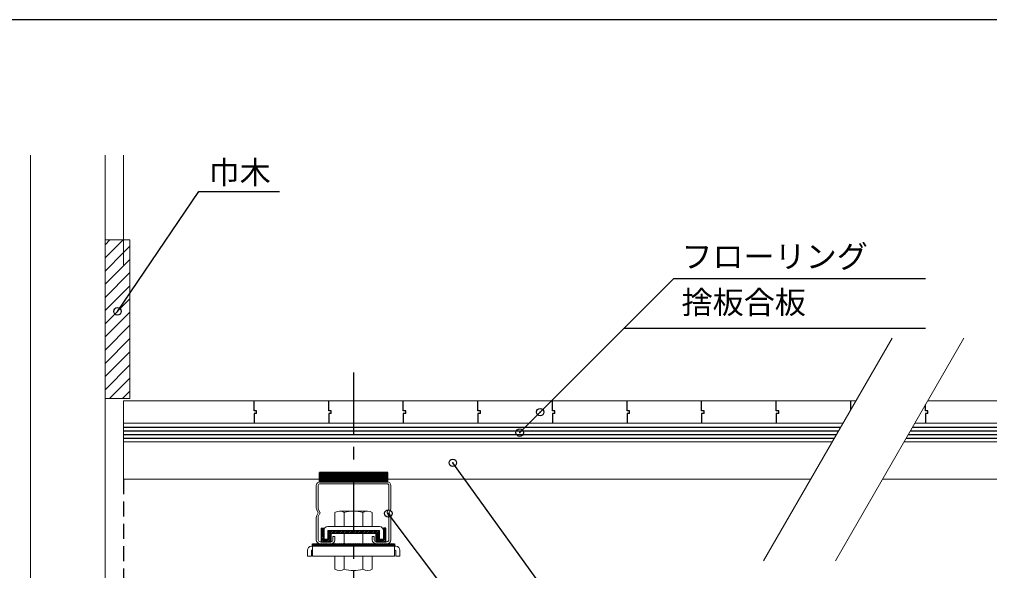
# Model space of a CAD drawing. Units: millimetres, scale not verified. Extents: x -2066 to 2059, y -1474 to 1400.
# Drawn here: x -1356 to -576, y 956 to 1400 of the extents above; entities that cross this region are included whole.
import ezdxf
from ezdxf.enums import TextEntityAlignment as Align

# ---------------------------------------------------------------- set-up
doc = ezdxf.new("R2010")
doc.units = ezdxf.units.MM
doc.header["$LTSCALE"] = 10
doc.header["$PDMODE"] = 32
doc.header["$PDSIZE"] = 6
doc.linetypes.add('CHAIN1', pattern=[8, 5, -1, 1, -1])
doc.linetypes.add('DASHED1', pattern=[1.8, 1.2, -0.6])
for name, color, linetype in [('0-0_中心線', 4, 'CHAIN1'), ('0-2_太線１', 3, 'Continuous'), ('0-4_細線', 4, 'Continuous'), ('0-6_文字', 7, 'Continuous'), ('0-8_隠線', 4, 'DASHED1'), ('F-1_中線', 7, 'Continuous')]:
    doc.layers.add(name, color=color, linetype=linetype)
doc.layers.add('0-1_中線', color=7, linetype='Continuous', lineweight=18)
doc.styles.add('ＭＳ ゴシック', font='')
doc.styles.get('ＭＳ ゴシック').set_extended_font_data('MS Gothic')

msp = doc.modelspace()

# ---------------------------------------------------------------- linework, layer by layer
at = {"layer": '0-0_中心線'}
msp.add_line((-1087.33, 1115.87), (-1087.33, 562.94), dxfattribs=at)
at = {"layer": '0-1_中線'}
for p, q in [((-1347.33, 592.88), (-1347.33, 1290.61)), ((-1287.33, 592.88), (-1287.33, 1290.61)), ((-1287.33, 1290.61), (-1287.33, 1074.88)), ((-1272.33, 1290.61), (-1272.33, 1202.51)), ((-1287.33, 1207.98), (-1272.8, 1222.51)), ((-1287.33, 1218.59), (-1283.41, 1222.51)), ((-1287.33, 1222.51), (-1267.33, 1222.51)), ((-1267.33, 1222.51), (-1267.33, 1094.88)), ((-1287.33, 1186.77), (-1267.33, 1206.77)), ((-1287.33, 1176.16), (-1267.33, 1196.16)), ((-1287.33, 1165.55), (-1267.33, 1185.55)), ((-1287.33, 1154.95), (-1267.33, 1174.95)), ((-1287.33, 1144.34), (-1267.33, 1164.34)), ((-1287.33, 1133.73), (-1267.33, 1153.73)), ((-1287.33, 1123.13), (-1267.33, 1143.13)), ((-654, 1143.48), (-757.48, 964.25)), ((-596.27, 1143.48), (-699.75, 964.25)), ((-1287.33, 1112.52), (-1267.33, 1132.52)), ((-1287.33, 1101.91), (-1267.33, 1121.91)), ((-1283.76, 1094.88), (-1267.33, 1111.31)), ((-1273.16, 1094.88), (-1267.33, 1100.7)), ((-1267.33, 1094.88), (-1287.33, 1094.88)), ((-625.48, 1092.88), (-218.66, 1092.88)), ((-1272.33, 1029.88), (-1272.33, 1074.88)), ((-1272.33, 1074.88), (-693.61, 1074.88)), ((-635.88, 1074.88), (-218.66, 1074.88)), ((-1272.33, 1059.88), (-702.27, 1059.88)), ((-644.54, 1059.88), (-218.66, 1059.88)), ((-1272.33, 1029.88), (-1114.83, 1029.88)), ((-1117.33, 1024.68), (-1117.33, 1006.68)), ((-1115.73, 1024.68), (-1115.73, 1005.88)), ((-1114.13, 1027.88), (-1087.33, 1027.88)), ((-1114.13, 1026.28), (-1087.33, 1026.28)), ((-1060.53, 1027.88), (-1087.33, 1027.88)), ((-1060.53, 1026.28), (-1087.33, 1026.28)), ((-1059.83, 1029.88), (-719.59, 1029.88)), ((-1058.93, 1024.68), (-1058.93, 1005.88)), ((-1057.33, 1024.68), (-1057.33, 1006.68)), ((-661.86, 1029.88), (-514.83, 1029.88)), ((-1115.93, 1002.88), (-1117, 1005.15)), ((-1115.93, 1002.88), (-1117, 1000.6)), ((-1114.44, 1003.33), (-1115.73, 1005.88)), ((-1114.44, 1002.43), (-1115.73, 999.88)), ((-1115.73, 999.88), (-1115.73, 981.08)), ((-1102.35, 1003.02), (-1102.35, 991.68)), ((-1076.08, 1004.18), (-1098.59, 1004.18)), ((-1094.84, 1003.02), (-1094.84, 991.68)), ((-1079.83, 1003.02), (-1079.83, 991.68)), ((-1072.32, 1003.02), (-1072.32, 991.68)), ((-1060.23, 1003.33), (-1058.93, 1005.88)), ((-1060.23, 1002.43), (-1058.93, 999.88)), ((-1058.93, 999.88), (-1058.93, 981.08)), ((-1058.73, 1002.88), (-1057.67, 1005.15)), ((-1058.73, 1002.88), (-1057.67, 1000.6)), ((-1117.33, 999.08), (-1117.33, 981.08)), ((-1066.53, 991.68), (-1108.13, 991.68)), ((-1102.35, 991.68), (-1072.32, 991.68)), ((-1057.33, 999.08), (-1057.33, 981.08)), ((-1108.13, 988.48), (-1108.13, 981.68)), ((-1066.53, 988.48), (-1108.13, 988.48)), ((-1094.83, 986.48), (-1094.83, 977.88)), ((-1079.83, 986.48), (-1079.83, 977.88)), ((-1066.53, 981.68), (-1066.53, 988.48)), ((-1121.33, 975.88), (-1120.33, 975.88)), ((-1120.33, 975.88), (-1054.33, 975.88)), ((-1114.33, 979.49), (-1105.53, 979.48)), ((-1114.13, 977.88), (-1105.53, 977.88)), ((-1108.13, 981.68), (-1111.33, 981.68)), ((-1060.33, 979.49), (-1069.13, 979.48)), ((-1060.53, 977.88), (-1069.13, 977.88)), ((-1060.53, 977.88), (-1069.13, 977.88)), ((-1063.33, 981.68), (-1066.53, 981.68)), ((-1053.33, 975.88), (-1054.33, 975.88)), ((-1054.33, 967.88), (-1054.33, 975.88)), ((-1124.53, 972.68), (-1124.53, 967.88)), ((-1121.33, 972.18), (-1121.33, 967.88)), ((-1120.33, 972.68), (-1120.83, 972.68)), ((-1054.13, 972.68), (-1054.33, 972.68)), ((-1053.83, 972.68), (-1054.13, 972.68)), ((-1053.33, 972.18), (-1053.33, 967.88)), ((-1050.13, 972.68), (-1050.13, 967.88)), ((-1124.53, 967.88), (-1121.33, 967.88)), ((-1102.35, 957.48), (-1102.35, 967.88)), ((-1094.84, 957.48), (-1094.84, 967.88)), ((-1079.83, 957.48), (-1079.83, 967.88)), ((-1072.32, 957.48), (-1072.32, 967.88)), ((-1050.13, 967.88), (-1053.33, 967.88))]:
    msp.add_line(p, q, dxfattribs=at)
for points in [[(-1287.33, 1197.37), (-1272.33, 1212.37), (-1267.33, 1217.37)], [(-1272.33, 1074.88), (-1272.33, 1092.88), (-683.22, 1092.88)], [(-1103.93, 981.08), (-1103.93, 983.88), (-1102.33, 983.88), (-1102.33, 981.08)], [(-1070.73, 981.08), (-1070.73, 983.88), (-1072.33, 983.88), (-1072.33, 981.08)], [(-1054.33, 967.88), (-1120.33, 967.88), (-1120.33, 975.88)]]:
    msp.add_lwpolyline(points, dxfattribs=at)
for centre, radius, start, end in [((-1114.13, 1024.68), 3.2, 90, 180), ((-1114.13, 1024.68), 1.6, 90, 180), ((-1060.53, 1024.68), 3.2, 0, 90), ((-1060.53, 1024.68), 1.6, 0, 90), ((-1113.73, 1006.68), 3.6, 180, 205.01689), ((-1113.73, 999.08), 3.6, 154.98311, 180), ((-1115.33, 1002.88), 1, 333.11174, 26.88826), ((-1098.59, 997.53), 6.64, 55.61575, 124.38425), ((-1087.33, 979.34), 24.84, 72.41205, 107.58795), ((-1076.08, 997.53), 6.64, 55.61575, 124.38425), ((-1059.33, 1002.88), 1, 153.11174, 206.88826), ((-1060.93, 1006.68), 3.6, 334.98311, 0), ((-1060.93, 999.08), 3.6, 0, 25.01689), ((-1108.13, 988.48), 3.2, 90, 180), ((-1066.53, 988.48), 3.2, 0, 90), ((-1121.33, 972.68), 3.2, 90, 180), ((-1114.13, 981.08), 3.2, 180, 270), ((-1114.13, 981.08), 1.6, 180, 270), ((-1105.53, 981.08), 3.2, 270, 0), ((-1105.53, 981.08), 1.6, 270, 0), ((-1069.13, 981.08), 3.2, 180, 270), ((-1069.13, 981.08), 1.6, 180, 270), ((-1060.53, 981.08), 3.2, 270, 0), ((-1060.53, 981.08), 1.6, 270, 0), ((-1053.33, 972.68), 3.2, 0, 90), ((-1120.83, 972.18), 0.5, 90, 180), ((-1053.83, 972.18), 0.5, 0, 90), ((-1098.59, 962.96), 6.64, 235.61575, 304.38425), ((-1087.33, 981.15), 24.84, 252.41205, 287.58795), ((-1076.08, 962.96), 6.64, 235.61575, 304.38425)]:
    msp.add_arc(centre, radius, start, end, dxfattribs=at)
at = {"layer": '0-2_太線１'}
for p, q in [((-1272.33, 1071.88), (-695.34, 1071.88)), ((-637.61, 1071.88), (-218.66, 1071.88)), ((-1272.33, 1068.88), (-697.08, 1068.88)), ((-1272.33, 1065.88), (-698.81, 1065.88)), ((-1272.33, 1062.88), (-700.54, 1062.88)), ((-642.81, 1062.88), (-218.66, 1062.88)), ((-641.07, 1065.88), (-218.66, 1065.88)), ((-639.34, 1068.88), (-218.66, 1068.88)), ((-1114.83, 1027.88), (-1114.83, 1035.38)), ((-1114.83, 1034.79), (-1114.25, 1035.38)), ((-1114.83, 1034.09), (-1113.54, 1035.38)), ((-1114.83, 1033.38), (-1112.83, 1035.38)), ((-1114.83, 1032.67), (-1112.13, 1035.38)), ((-1114.83, 1031.96), (-1111.42, 1035.38)), ((-1059.83, 1035.38), (-1114.83, 1035.38)), ((-1114.83, 1030.55), (-1112.01, 1033.38)), ((-1114.83, 1029.14), (-1110.59, 1033.38)), ((-1114.83, 1028.43), (-1109.89, 1033.38)), ((-1114.83, 1031.26), (-1112.83, 1033.26)), ((-1114.83, 1029.84), (-1112.83, 1031.84)), ((-1114.68, 1027.88), (-1107.18, 1035.38)), ((-1113.97, 1027.88), (-1106.47, 1035.38)), ((-1113.26, 1027.88), (-1105.76, 1035.38)), ((-1112.83, 1031.84), (-1109.3, 1035.38)), ((-1112.83, 1033.26), (-1110.71, 1035.38)), ((-1112.56, 1027.88), (-1105.06, 1035.38)), ((-1112.01, 1033.38), (-1110.01, 1035.38)), ((-1111.85, 1027.88), (-1104.35, 1035.38)), ((-1111.14, 1027.88), (-1103.64, 1035.38)), ((-1110.59, 1033.38), (-1108.59, 1035.38)), ((-1110.44, 1027.88), (-1102.94, 1035.38)), ((-1109.89, 1033.38), (-1107.89, 1035.38)), ((-1109.73, 1027.88), (-1102.23, 1035.38)), ((-1109.02, 1027.88), (-1101.52, 1035.38)), ((-1108.31, 1027.88), (-1100.81, 1035.38)), ((-1107.61, 1027.88), (-1100.11, 1035.38)), ((-1106.9, 1027.88), (-1099.4, 1035.38)), ((-1106.19, 1027.88), (-1098.69, 1035.38)), ((-1105.49, 1027.88), (-1097.99, 1035.38)), ((-1104.78, 1027.88), (-1097.28, 1035.38)), ((-1104.07, 1027.88), (-1096.57, 1035.38)), ((-1103.36, 1027.88), (-1095.86, 1035.38)), ((-1102.66, 1027.88), (-1095.16, 1035.38)), ((-1101.95, 1027.88), (-1094.45, 1035.38)), ((-1101.24, 1027.88), (-1093.74, 1035.38)), ((-1100.54, 1027.88), (-1093.04, 1035.38)), ((-1099.83, 1027.88), (-1094.45, 1033.26)), ((-1099.12, 1027.88), (-1093.62, 1033.38)), ((-1098.41, 1027.88), (-1094.45, 1031.84)), ((-1097.71, 1027.88), (-1092.21, 1033.38)), ((-1097, 1027.88), (-1091.5, 1033.38)), ((-1096.29, 1027.88), (-1088.79, 1035.38)), ((-1095.59, 1027.88), (-1088.09, 1035.38)), ((-1094.88, 1027.88), (-1087.38, 1035.38)), ((-1094.45, 1033.26), (-1092.33, 1035.38)), ((-1094.45, 1031.84), (-1090.91, 1035.38)), ((-1094.17, 1027.88), (-1086.67, 1035.38)), ((-1093.62, 1033.38), (-1091.62, 1035.38)), ((-1093.46, 1027.88), (-1085.96, 1035.38)), ((-1092.76, 1027.88), (-1085.26, 1035.38)), ((-1092.21, 1033.38), (-1090.21, 1035.38)), ((-1092.05, 1027.88), (-1084.55, 1035.38)), ((-1091.5, 1033.38), (-1089.5, 1035.38)), ((-1091.34, 1027.88), (-1083.84, 1035.38)), ((-1090.64, 1027.88), (-1083.14, 1035.38)), ((-1089.93, 1027.88), (-1082.43, 1035.38)), ((-1089.22, 1027.88), (-1081.72, 1035.38)), ((-1088.52, 1027.88), (-1081.02, 1035.38)), ((-1087.81, 1027.88), (-1080.31, 1035.38)), ((-1087.1, 1027.88), (-1079.6, 1035.38)), ((-1086.39, 1027.88), (-1078.89, 1035.38)), ((-1085.69, 1027.88), (-1078.19, 1035.38)), ((-1084.98, 1027.88), (-1077.48, 1035.38)), ((-1084.27, 1027.88), (-1076.77, 1035.38)), ((-1083.57, 1027.88), (-1076.07, 1035.38)), ((-1082.86, 1027.88), (-1075.36, 1035.38)), ((-1082.15, 1027.88), (-1074.65, 1035.38)), ((-1081.44, 1027.88), (-1073.94, 1035.38)), ((-1080.74, 1027.88), (-1073.24, 1035.38)), ((-1080.03, 1027.88), (-1072.53, 1035.38)), ((-1079.32, 1027.88), (-1071.82, 1035.38)), ((-1078.62, 1027.88), (-1071.12, 1035.38)), ((-1077.91, 1027.88), (-1070.41, 1035.38)), ((-1077.2, 1027.88), (-1069.7, 1035.38)), ((-1076.49, 1027.88), (-1068.99, 1035.38)), ((-1075.79, 1027.88), (-1068.29, 1035.38)), ((-1075.08, 1027.88), (-1067.58, 1035.38)), ((-1074.37, 1027.88), (-1066.87, 1035.38)), ((-1073.67, 1027.88), (-1066.17, 1035.38)), ((-1072.96, 1027.88), (-1065.46, 1035.38)), ((-1072.25, 1027.88), (-1064.75, 1035.38)), ((-1071.54, 1027.88), (-1064.04, 1035.38)), ((-1070.84, 1027.88), (-1063.34, 1035.38)), ((-1070.13, 1027.88), (-1062.63, 1035.38)), ((-1069.42, 1027.88), (-1061.92, 1035.38)), ((-1068.72, 1027.88), (-1061.22, 1035.38)), ((-1068.01, 1027.88), (-1060.51, 1035.38)), ((-1067.3, 1027.88), (-1059.83, 1035.35)), ((-1066.59, 1027.88), (-1059.83, 1034.64)), ((-1065.89, 1027.88), (-1059.83, 1033.93)), ((-1065.18, 1027.88), (-1059.83, 1033.22)), ((-1064.47, 1027.88), (-1059.83, 1032.52)), ((-1063.77, 1027.88), (-1059.83, 1031.81)), ((-1063.06, 1027.88), (-1059.83, 1031.1)), ((-1062.35, 1027.88), (-1059.83, 1030.4)), ((-1061.65, 1027.88), (-1059.83, 1029.69)), ((-1060.94, 1027.88), (-1059.83, 1028.98)), ((-1060.23, 1027.88), (-1059.83, 1028.27)), ((-1112.29, 990.48), (-1113.33, 989.48)), ((-1113.33, 990.48), (-1111.33, 990.48)), ((-1113.33, 990.48), (-1113.33, 979.48)), ((-1111.33, 990.01), (-1113.33, 988.1)), ((-1111.33, 988.63), (-1113.33, 986.71)), ((-1111.33, 987.24), (-1113.33, 985.33)), ((-1111.33, 985.86), (-1113.33, 983.94)), ((-1111.33, 984.47), (-1113.33, 982.56)), ((-1111.33, 990.48), (-1111.33, 981.48)), ((-1111.33, 988.48), (-1111.33, 981.68)), ((-1104.26, 988.48), (-1107.33, 985.53)), ((-1105.71, 988.48), (-1107.33, 986.92)), ((-1107.15, 988.48), (-1107.33, 988.3)), ((-1107.33, 981.48), (-1107.33, 988.48)), ((-1107.33, 988.48), (-1069.33, 988.48)), ((-1105.33, 986.06), (-1107.33, 984.15)), ((-1105.33, 984.68), (-1107.33, 982.76)), ((-1105.33, 986.48), (-1069.33, 986.48)), ((-1105.33, 979.48), (-1105.33, 986.48)), ((-1102.81, 988.48), (-1104.9, 986.48)), ((-1101.37, 988.48), (-1103.46, 986.48)), ((-1099.92, 988.48), (-1102.01, 986.48)), ((-1098.48, 988.48), (-1100.57, 986.48)), ((-1097.03, 988.48), (-1099.12, 986.48)), ((-1095.59, 988.48), (-1097.67, 986.48)), ((-1095.59, 988.48), (-1097.67, 986.48)), ((-1094.14, 988.48), (-1096.23, 986.48)), ((-1092.69, 988.48), (-1094.78, 986.48)), ((-1091.25, 988.48), (-1093.34, 986.48)), ((-1089.8, 988.48), (-1091.89, 986.48)), ((-1088.36, 988.48), (-1090.45, 986.48)), ((-1088.36, 988.48), (-1090.45, 986.48)), ((-1086.91, 988.48), (-1089, 986.48)), ((-1085.47, 988.48), (-1087.55, 986.48)), ((-1084.02, 988.48), (-1086.11, 986.48)), ((-1082.57, 988.48), (-1084.66, 986.48)), ((-1081.13, 988.48), (-1083.22, 986.48)), ((-1081.13, 988.48), (-1083.22, 986.48)), ((-1079.68, 988.48), (-1081.77, 986.48)), ((-1078.24, 988.48), (-1080.32, 986.48)), ((-1076.79, 988.48), (-1078.88, 986.48)), ((-1075.35, 988.48), (-1077.43, 986.48)), ((-1073.9, 988.48), (-1075.99, 986.48)), ((-1073.9, 988.48), (-1075.99, 986.48)), ((-1072.45, 988.48), (-1074.54, 986.48)), ((-1071.01, 988.48), (-1073.1, 986.48)), ((-1069.56, 988.48), (-1071.65, 986.48)), ((-1068.12, 988.48), (-1070.2, 986.48)), ((-1069.33, 988.48), (-1067.33, 988.48)), ((-1067.33, 987.62), (-1069.33, 985.71)), ((-1069.33, 986.48), (-1069.33, 979.48)), ((-1067.33, 986.24), (-1069.33, 984.32)), ((-1067.33, 984.85), (-1069.33, 982.94)), ((-1067.33, 988.48), (-1067.33, 981.48)), ((-1062.91, 990.48), (-1063.33, 990.07)), ((-1061.46, 990.48), (-1063.33, 988.69)), ((-1063.33, 990.48), (-1063.33, 981.48)), ((-1061.33, 990.48), (-1063.33, 990.48)), ((-1061.33, 989.22), (-1063.33, 987.3)), ((-1063.33, 988.48), (-1063.33, 981.68)), ((-1061.33, 987.83), (-1063.33, 985.92)), ((-1061.33, 986.45), (-1063.33, 984.53)), ((-1061.33, 985.06), (-1063.33, 983.15)), ((-1061.33, 983.68), (-1063.33, 981.76)), ((-1061.33, 979.48), (-1061.33, 990.48)), ((-1118.72, 977.88), (-1120.33, 976.33)), ((-1117.27, 977.88), (-1119.36, 975.88)), ((-1115.83, 977.88), (-1117.91, 975.88)), ((-1114.38, 977.88), (-1116.47, 975.88)), ((-1112.93, 977.88), (-1115.02, 975.88)), ((-1111.49, 977.88), (-1113.58, 975.88)), ((-1111.33, 983.09), (-1113.33, 981.17)), ((-1111.33, 981.7), (-1113.33, 979.79)), ((-1113.33, 979.48), (-1105.33, 979.48)), ((-1110.12, 981.48), (-1112.21, 979.48)), ((-1110.04, 977.88), (-1112.13, 975.88)), ((-1111.33, 981.48), (-1107.33, 981.48)), ((-1108.68, 981.48), (-1110.77, 979.48)), ((-1108.6, 977.88), (-1110.69, 975.88)), ((-1108.6, 977.88), (-1110.69, 975.88)), ((-1105.33, 983.3), (-1109.32, 979.48)), ((-1107.15, 977.88), (-1109.24, 975.88)), ((-1105.33, 981.91), (-1107.87, 979.48)), ((-1105.71, 977.88), (-1107.79, 975.88)), ((-1105.33, 980.53), (-1106.43, 979.48)), ((-1104.26, 977.88), (-1106.35, 975.88)), ((-1102.81, 977.88), (-1104.9, 975.88)), ((-1101.37, 977.88), (-1103.46, 975.88)), ((-1099.92, 977.88), (-1102.01, 975.88)), ((-1098.48, 977.88), (-1100.57, 975.88)), ((-1097.03, 977.88), (-1099.12, 975.88)), ((-1095.59, 977.88), (-1097.67, 975.88)), ((-1095.59, 977.88), (-1097.67, 975.88)), ((-1094.14, 977.88), (-1096.23, 975.88)), ((-1092.69, 977.88), (-1094.78, 975.88)), ((-1091.25, 977.88), (-1093.34, 975.88)), ((-1089.8, 977.88), (-1091.89, 975.88)), ((-1088.36, 977.88), (-1090.45, 975.88)), ((-1088.36, 977.88), (-1090.45, 975.88)), ((-1086.91, 977.88), (-1089, 975.88)), ((-1085.47, 977.88), (-1087.55, 975.88)), ((-1084.02, 977.88), (-1086.11, 975.88)), ((-1082.57, 977.88), (-1084.66, 975.88)), ((-1081.13, 977.88), (-1083.22, 975.88)), ((-1081.13, 977.88), (-1083.22, 975.88)), ((-1079.68, 977.88), (-1081.77, 975.88)), ((-1078.24, 977.88), (-1080.32, 975.88)), ((-1076.79, 977.88), (-1078.88, 975.88)), ((-1075.35, 977.88), (-1077.43, 975.88)), ((-1073.9, 977.88), (-1075.99, 975.88)), ((-1073.9, 977.88), (-1075.99, 975.88)), ((-1072.45, 977.88), (-1074.54, 975.88)), ((-1071.01, 977.88), (-1073.1, 975.88)), ((-1069.56, 977.88), (-1071.65, 975.88)), ((-1068.12, 977.88), (-1070.2, 975.88)), ((-1067.33, 983.47), (-1069.33, 981.55)), ((-1067.33, 982.09), (-1069.33, 980.17)), ((-1069.33, 979.48), (-1061.33, 979.48)), ((-1066.67, 977.88), (-1068.76, 975.88)), ((-1066.52, 981.48), (-1068.61, 979.48)), ((-1063.33, 981.48), (-1067.33, 981.48)), ((-1065.22, 977.88), (-1067.31, 975.88)), ((-1065.22, 977.88), (-1067.31, 975.88)), ((-1065.08, 981.48), (-1067.17, 979.48)), ((-1063.78, 977.88), (-1065.87, 975.88)), ((-1063.63, 981.48), (-1065.72, 979.48)), ((-1062.33, 977.88), (-1064.42, 975.88)), ((-1061.33, 982.29), (-1064.27, 979.48)), ((-1060.89, 977.88), (-1062.98, 975.88)), ((-1061.33, 980.91), (-1062.83, 979.48)), ((-1059.44, 977.88), (-1061.53, 975.88)), ((-1058, 977.88), (-1060.08, 975.88)), ((-1056.55, 977.88), (-1058.64, 975.88)), ((-1056.55, 977.88), (-1058.64, 975.88)), ((-1055.1, 977.88), (-1057.19, 975.88)), ((-1054.33, 977.23), (-1055.75, 975.88))]:
    msp.add_line(p, q, dxfattribs=at)
msp.add_lwpolyline([(-1114.83, 1027.88), (-1059.83, 1027.88), (-1059.83, 1035.38)], dxfattribs=at)
msp.add_lwpolyline([(-1120.33, 975.88), (-1120.33, 977.88), (-1054.33, 977.88), (-1054.33, 975.88)], close=True, dxfattribs=at)
at = {"layer": '0-4_細線'}
for p, q in [((-687.33, 1085.75), (-687.33, 1092.88)), ((-627.33, 1084.88), (-627.33, 1089.67))]:
    msp.add_line(p, q, dxfattribs=at)
for points in [[(-1165.33, 1082.88), (-1165.33, 1084.88), (-1167.33, 1084.88), (-1167.33, 1092.88)], [(-1105.33, 1082.88), (-1105.33, 1084.88), (-1107.33, 1084.88), (-1107.33, 1092.88)], [(-1045.33, 1082.88), (-1045.33, 1084.88), (-1047.33, 1084.88), (-1047.33, 1092.88)], [(-985.33, 1082.88), (-985.33, 1084.88), (-987.33, 1084.88), (-987.33, 1092.88)], [(-925.33, 1082.88), (-925.33, 1084.88), (-927.33, 1084.88), (-927.33, 1092.88)], [(-865.33, 1082.88), (-865.33, 1084.88), (-867.33, 1084.88), (-867.33, 1092.88)], [(-805.33, 1082.88), (-805.33, 1084.88), (-807.33, 1084.88), (-807.33, 1092.88)], [(-745.33, 1082.88), (-745.33, 1084.88), (-747.33, 1084.88), (-747.33, 1092.88)], [(-1165.33, 1082.88), (-1167.33, 1082.88), (-1167.33, 1074.88)], [(-1105.33, 1082.88), (-1107.33, 1082.88), (-1107.33, 1074.88)], [(-1045.33, 1082.88), (-1047.33, 1082.88), (-1047.33, 1074.88)], [(-985.33, 1082.88), (-987.33, 1082.88), (-987.33, 1074.88)], [(-925.33, 1082.88), (-927.33, 1082.88), (-927.33, 1074.88)], [(-865.33, 1082.88), (-867.33, 1082.88), (-867.33, 1074.88)], [(-805.33, 1082.88), (-807.33, 1082.88), (-807.33, 1074.88)], [(-745.33, 1082.88), (-747.33, 1082.88), (-747.33, 1074.88)], [(-625.33, 1082.88), (-625.33, 1084.88), (-627.33, 1084.88)], [(-625.33, 1082.88), (-627.33, 1082.88), (-627.33, 1074.88)]]:
    msp.add_lwpolyline(points, dxfattribs=at)
at = {"layer": '0-6_文字'}
for p, q in [((-829.68, 1191.39), (-953.7, 1067.38)), ((-829.68, 1191.39), (-627.24, 1191.39)), ((-869.68, 1151.39), (-627.24, 1151.39)), ((-918.62, 919.79), (-1007.54, 1043.03)), ((-954.12, 862.43), (-1059.4, 1002.32))]:
    msp.add_line(p, q, dxfattribs=at)
msp.add_lwpolyline([(-1277.33, 1164.95), (-1211.93, 1261.56), (-1146.88, 1261.56)], dxfattribs=at)
for p in [(-1277.33, 1164.95), (-937.2, 1083.88), (-953.7, 1067.38), (-1007.54, 1043.03), (-1059.4, 1002.32)]:
    msp.add_point(p, dxfattribs=at)
at = {"layer": '0-8_隠線'}
msp.add_line((-1272.33, 1029.88), (-1272.33, 442.26), dxfattribs=at)
at = {"layer": 'F-1_中線'}
msp.add_line((-2066.45, 1399.98), (2058.55, 1399.98), dxfattribs=at)

# ---------------------------------------------------------------- texts
at = {"layer": '0-6_文字', "style": 'ＭＳ ゴシック'}
for s, p in [('巾木', (-1203.97, 1262.12)), ('フローリング', (-823.65, 1194.46)), ('捨板合板', (-823.45, 1157.59))]:
    msp.add_text(s, height=18.33, dxfattribs=at).set_placement(p, align=Align.BOTTOM_LEFT)

doc.saveas('drawing.dxf')
